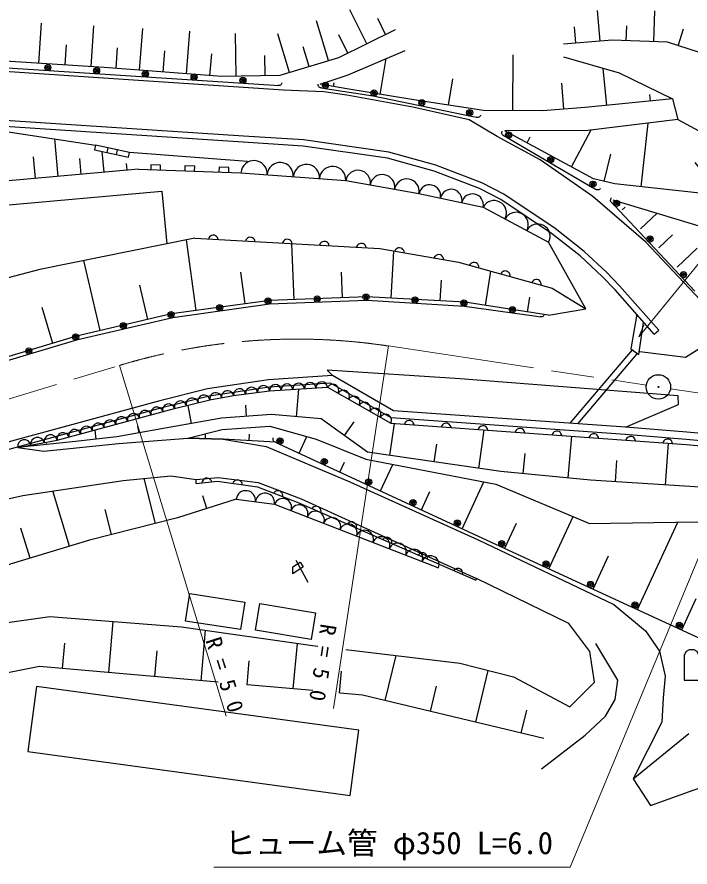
# Model space of a CAD drawing. Units: millimetres, scale not verified. Extents: x 40000 to 680000, y 20000 to 380000.
# Drawn here: x 216727 to 271818, y 272490 to 342036 of the extents above; entities that cross this region are included whole.
import ezdxf
from ezdxf.enums import TextEntityAlignment as Align

# ---------------------------------------------------------------- set-up
doc = ezdxf.new("R2010")
doc.units = ezdxf.units.MM
doc.header["$LTSCALE"] = 1000
doc.linetypes.add('CHAIN', pattern=[18.5, 12, -1.5, 3.5, -1.5])
for name, color, linetype, lineweight in [('M-BGD', 7, 'Continuous', 25), ('M-BMK', 2, 'CHAIN', 13), ('M-BMK-SRVR', 3, 'Continuous', 25), ('M-STR-HTXT', 7, 'Continuous', 13)]:
    doc.layers.add(name, color=color, linetype=linetype, lineweight=lineweight)
doc.styles.add('ＭＳ ゴシック', font='')
doc.styles.get('ＭＳ ゴシック').set_extended_font_data('MS Gothic')

msp = doc.modelspace()

# ---------------------------------------------------------------- linework, layer by layer
at = {"layer": 'M-BGD'}
for p, q in [((245356, 339850), (243983, 342634)), ((264462, 340053), (264248, 342571)), ((268846, 340008), (268944, 342543)), ((218528, 338248), (218734, 341536)), ((242237, 338465), (241256, 341716)), ((246901, 340612), (246266, 341901)), ((222804, 337980), (223012, 341308)), ((226757, 337686), (227025, 341094)), ((230603, 337384), (230878, 340889)), ((262467, 339884), (262353, 341234)), ((266588, 340094), (266635, 341325)), ((270836, 339690), (271272, 341060)), ((234674, 337183), (234601, 340690)), ((239036, 337499), (238085, 340648)), ((243810, 339088), (243073, 340584)), ((220666, 338114), (220769, 339768)), ((224834, 337837), (224966, 339517)), ((240637, 337982), (240154, 339582)), ((228680, 337535), (228816, 339264)), ((232525, 337233), (232665, 339010)), ((237049, 337232), (237014, 338898)), ((257327, 334374), (257339, 338937)), ((210991, 338189), (237786, 336446)), ((246469, 335700), (246948, 338643)), ((265013, 334800), (264711, 337833)), ((242642, 336337), (242695, 336637)), ((252060, 334817), (252391, 336973)), ((261484, 334495), (261327, 336636)), ((237786, 336446), (238086, 336427)), ((241646, 336238), (241942, 336193)), ((241942, 336193), (245880, 335590)), ((245880, 335590), (254036, 333892)), ((268590, 335156), (268535, 335707)), ((254036, 333892), (254330, 333831)), ((267831, 328143), (268392, 333349)), ((214275, 332905), (223166, 331554)), ((262104, 329779), (263740, 332796)), ((220109, 328994), (219834, 332061)), ((256578, 332326), (256838, 332175)), ((256838, 332175), (263834, 328095)), ((258477, 331745), (258746, 332242)), ((223082, 331163), (225853, 330571)), ((218234, 328826), (218076, 330589)), ((221984, 329163), (221867, 330466)), ((223859, 329331), (223707, 331030)), ((225853, 330571), (225937, 330962)), ((264787, 328586), (265324, 330817)), ((225735, 329499), (225684, 330058)), ((226672, 329583), (235056, 329294)), ((235056, 329294), (243636, 328657)), ((243636, 328657), (249634, 327600)), ((214645, 326551), (228594, 327799)), ((228594, 327799), (228982, 323464)), ((249634, 327600), (254889, 326483)), ((263834, 328095), (264093, 327944)), ((254889, 326483), (260244, 323608)), ((265421, 326839), (265627, 326620)), ((265627, 326620), (272224, 319591)), ((266275, 326269), (266499, 326483)), ((267775, 324704), (269119, 325992)), ((269275, 323139), (270395, 324213)), ((231392, 318022), (230609, 323791)), ((239406, 318918), (239228, 323488)), ((263303, 318161), (260244, 323608)), ((247364, 319039), (247578, 322890)), ((270775, 321574), (272393, 323125)), ((223548, 316373), (222196, 322103)), ((235412, 318567), (235061, 321152)), ((243376, 319073), (243294, 321170)), ((255087, 318435), (255527, 321241)), ((227437, 317290), (226777, 320090)), ((251370, 318816), (251465, 320507)), ((260543, 319862), (263303, 318161)), ((229472, 317456), (237407, 318568)), ((237407, 318568), (245374, 318867)), ((245374, 318867), (253360, 318388)), ((258512, 317898), (258702, 319107)), ((219662, 315333), (218784, 318266)), ((253360, 318388), (259266, 317553)), ((260225, 317630), (263303, 318161)), ((221703, 315652), (229472, 317456)), ((259266, 317553), (259563, 317511)), ((268879, 316091), (269253, 316422)), ((183279, 304147), (221703, 315652)), ((262004, 308791), (267109, 314812)), ((262623, 308748), (267490, 314489)), ((237410, 311451), (242149, 311743)), ((239597, 309332), (239795, 311598)), ((242149, 311743), (247324, 308797)), ((232513, 310725), (234455, 311055)), ((234455, 311055), (237410, 311451)), ((229621, 310014), (232513, 310725)), ((231016, 308776), (230751, 310256)), ((235516, 309363), (235450, 310271)), ((220019, 307400), (229621, 310014)), ((243527, 307793), (244335, 308915)), ((223211, 307488), (223125, 308227)), ((226727, 308010), (226627, 308571)), ((247239, 306166), (247620, 308776)), ((254522, 305103), (254981, 308246)), ((216788, 306803), (220019, 307400)), ((232155, 307531), (232169, 307947)), ((235737, 307365), (235767, 307909)), ((239818, 306348), (240446, 307706)), ((261837, 304320), (262158, 307729)), ((219157, 307048), (219147, 307142)), ((237876, 307246), (238148, 307120)), ((238148, 307120), (254841, 299399)), ((250880, 305634), (251090, 307073)), ((269824, 303750), (270045, 307161)), ((258174, 304665), (258331, 306329)), ((243156, 304804), (243529, 305609)), ((246495, 303259), (247500, 305433)), ((265720, 304015), (265831, 305736)), ((228065, 300602), (227135, 304276)), ((253172, 300171), (254941, 303995)), ((221032, 298738), (219653, 303260)), ((232273, 301827), (231942, 302863)), ((234677, 302596), (237811, 302179)), ((249833, 301715), (250527, 303215)), ((237811, 302179), (251229, 296977)), ((224456, 299689), (223933, 301753)), ((260275, 296897), (262242, 301168)), ((256653, 298565), (257606, 300634)), ((267519, 293560), (270810, 300704)), ((217793, 297751), (217039, 300222)), ((254841, 299399), (272953, 291057)), ((263897, 295228), (265144, 297936)), ((239546, 297602), (240546, 295802)), ((261903, 292403), (254344, 296086)), ((271142, 291892), (272322, 294455)), ((224233, 288399), (224604, 292581)), ((231790, 287729), (232156, 291862)), ((220455, 288733), (220639, 290806)), ((239346, 287060), (239676, 290786)), ((228012, 288064), (228198, 290174)), ((235568, 287395), (235742, 289359)), ((246868, 286112), (247752, 289790)), ((243124, 286726), (243283, 288516)), ((254287, 284329), (255307, 288570)), ((240944, 286919), (235562, 287395)), ((250578, 285221), (251072, 287277)), ((257997, 283437), (258452, 285332)), ((267171, 279691), (268589, 277520))]:
    msp.add_line(p, q, dxfattribs=at)
for points in [[(247674, 340993), (243037, 338707), (238236, 337257), (233487, 337158), (223873, 337913), (208907, 338851)], [(272641, 318887), (268215, 323612), (263862, 327345), (259550, 330361), (256025, 332265), (253739, 333629), (249134, 334656), (243719, 335638), (241844, 335911), (238550, 336045), (223805, 337035), (213657, 337726), (209008, 338152), (204346, 338941), (199948, 340114)], [(295352, 329019), (294270, 331866), (285215, 334168), (279449, 336603), (275140, 338322), (269975, 339964), (265459, 340138), (261470, 339800)], [(241556, 336527), (243842, 337313), (248497, 339306)], [(261466, 338765), (266022, 337457), (270378, 335334), (270817, 333638), (263463, 332763), (256663, 332728)], [(269253, 316422), (266047, 320046), (264980, 321159), (263163, 322862), (260776, 324740), (256592, 327538), (254788, 328469), (251023, 329900), (247164, 330987), (240193, 331974), (235281, 332285), (214474, 333645), (210423, 333947), (206520, 334491), (202712, 335235), (198813, 336347), (195086, 337703)], [(268879, 316091), (265686, 319700), (264628, 320803), (262837, 322482), (260482, 324335), (256338, 327107), (254584, 328012), (250866, 329425), (247060, 330496), (240142, 331476), (235249, 331786), (214437, 333147), (210369, 333450), (206438, 333998), (202595, 334749), (198658, 335871), (194915, 337233)], [(238401, 336657), (238399, 336617), (238375, 336558), (238342, 336510), (238289, 336464), (238237, 336437), (238166, 336422), (238086, 336427)], [(241646, 336238), (241567, 336250), (241519, 336268), (241464, 336307), (241429, 336342), (241406, 336386), (241385, 336450), (241383, 336501), (241387, 336531)], [(270378, 335334), (263225, 334622), (259742, 334368), (254911, 334380), (249209, 335254), (243729, 336146), (241556, 336527)], [(254674, 334014), (254666, 333975), (254635, 333920), (254595, 333877), (254536, 333839), (254481, 333820), (254408, 333814), (254330, 333831)], [(270817, 333638), (273914, 331993), (283016, 329816), (292096, 327073), (294867, 326819)], [(256578, 332326), (256509, 332367), (256471, 332401), (256434, 332457), (256415, 332503), (256409, 332552), (256414, 332619), (256430, 332668), (256445, 332694)], [(274357, 327439), (265655, 328377), (263918, 328796), (256663, 332728)], [(235602, 330206), (225937, 330962), (223166, 331554), (223082, 331163)], [(224859, 330783), (224943, 331175), (224160, 331342), (224077, 330951)], [(228469, 329521), (228483, 329921), (227684, 329949), (227670, 329549)], [(231264, 329425), (231278, 329824), (230478, 329852), (230464, 329452)], [(234059, 329328), (234072, 329728), (233273, 329756), (233259, 329356)], [(272223, 330136), (274357, 327439), (272854, 324851), (265525, 327051)], [(226672, 329583), (215421, 328574), (207578, 328978), (206776, 328180), (203805, 328134)], [(264478, 328009), (264458, 327974), (264410, 327933), (264359, 327905), (264291, 327886), (264232, 327886), (264162, 327904), (264093, 327944)], [(265421, 326839), (265367, 326897), (265340, 326941), (265321, 327005), (265315, 327055), (265324, 327104), (265347, 327167), (265377, 327208), (265398, 327229)], [(233203, 323821), (233177, 323919), (233133, 324001), (233058, 324086), (232980, 324138), (232886, 324175), (232759, 324182), (232661, 324156), (232578, 324112), (232494, 324037), (232442, 323960), (232404, 323865)], [(231290, 323927), (218592, 321380), (186206, 312864)], [(231290, 323927), (246431, 323089), (252873, 321971), (260543, 319862)], [(236231, 323654), (236205, 323751), (236161, 323834), (236086, 323918), (236009, 323970), (235915, 324008), (235787, 324015), (235689, 323988), (235607, 323945), (235522, 323869), (235470, 323792), (235433, 323698)], [(239260, 323486), (239233, 323584), (239190, 323666), (239114, 323750), (239037, 323803), (238943, 323840), (238815, 323847), (238717, 323820), (238635, 323777), (238551, 323701), (238498, 323624), (238461, 323530)], [(242288, 323318), (242261, 323416), (242218, 323498), (242142, 323583), (242065, 323635), (241971, 323672), (241843, 323679), (241746, 323653), (241663, 323609), (241579, 323534), (241526, 323457), (241489, 323363)], [(245316, 323151), (245290, 323248), (245246, 323331), (245171, 323415), (245093, 323467), (244999, 323505), (244871, 323512), (244774, 323485), (244691, 323442), (244607, 323366), (244555, 323289), (244517, 323195)], [(248436, 322741), (248420, 322841), (248387, 322928), (248322, 323021), (248251, 323082), (248162, 323130), (248036, 323152), (247936, 323136), (247849, 323103), (247756, 323038), (247695, 322967), (247647, 322878)], [(251656, 322182), (251641, 322282), (251608, 322369), (251543, 322462), (251472, 322523), (251383, 322571), (251257, 322593), (251157, 322578), (251070, 322544), (250977, 322479), (250916, 322408), (250868, 322319)], [(254537, 321514), (254531, 321615), (254506, 321705), (254450, 321803), (254386, 321870), (254302, 321927), (254179, 321961), (254077, 321955), (253988, 321930), (253889, 321874), (253822, 321810), (253765, 321726)], [(257093, 320810), (257088, 320911), (257063, 321001), (257007, 321100), (256943, 321167), (256859, 321223), (256735, 321257), (256634, 321252), (256544, 321227), (256446, 321171), (256378, 321107), (256322, 321023)], [(259650, 320107), (259645, 320208), (259620, 320298), (259564, 320396), (259499, 320464), (259415, 320520), (259292, 320554), (259191, 320549), (259101, 320524), (259002, 320468), (258935, 320403), (258879, 320319)], [(260225, 317630), (253374, 318704), (245361, 319150), (237422, 318840), (229382, 317749), (221603, 315914), (182793, 304289)], [(267701, 314655), (271454, 314204), (276880, 317585), (272641, 318887)], [(259895, 317716), (259890, 317677), (259862, 317620), (259825, 317575), (259768, 317532), (259715, 317510), (259643, 317500), (259563, 317511)], [(267457, 317727), (266984, 314885), (267618, 314430), (268000, 317031)], [(266544, 308470), (270870, 310331), (270841, 311049), (252991, 312419), (242123, 313134), (242541, 312693)], [(274579, 307789), (271560, 308076), (266544, 308470), (247534, 309817), (242541, 312693), (237312, 312346), (232330, 311606), (228430, 310627), (216889, 307497), (209956, 305602), (191196, 300496)], [(274522, 307191), (271513, 307478), (266500, 307871), (247354, 309228), (242399, 312082), (237376, 311749), (232448, 311017), (228582, 310047), (217047, 306919), (210113, 305023), (191465, 299947)], [(284189, 302821), (263668, 304148), (256343, 304837), (245418, 306431), (241636, 309154), (237558, 309510), (233474, 309216), (228559, 308337), (224896, 307683), (221526, 307293), (216788, 306803)], [(247324, 308797), (271496, 307057), (274536, 306796), (280432, 306112), (283432, 305716), (289286, 304638), (292203, 303921), (295978, 302768), (299686, 301383), (301507, 300598), (305108, 298925), (308722, 296932), (315037, 292676)], [(249233, 308660), (249208, 308758), (249166, 308841), (249092, 308927), (249016, 308980), (248922, 309019), (248795, 309028), (248697, 309003), (248613, 308961), (248528, 308887), (248474, 308811), (248435, 308717)], [(252255, 308442), (252230, 308540), (252188, 308623), (252114, 308709), (252037, 308763), (251944, 308801), (251816, 308811), (251718, 308786), (251635, 308743), (251549, 308669), (251496, 308593), (251457, 308500)], [(230713, 307579), (233534, 308291), (237427, 308571), (241229, 307482), (245285, 305862), (255915, 303806), (263592, 300605), (272389, 300725), (278754, 299420), (286665, 296178), (295171, 292692), (300862, 289248), (306717, 284627), (312129, 279869), (317385, 274117)], [(255276, 308225), (255251, 308323), (255209, 308406), (255135, 308491), (255059, 308545), (254965, 308584), (254838, 308593), (254740, 308568), (254656, 308526), (254571, 308452), (254517, 308375), (254479, 308282)], [(258298, 308007), (258273, 308105), (258231, 308188), (258157, 308274), (258080, 308327), (257987, 308366), (257859, 308375), (257761, 308350), (257678, 308308), (257593, 308234), (257539, 308158), (257500, 308064)], [(261320, 307789), (261295, 307887), (261252, 307971), (261178, 308056), (261102, 308110), (261009, 308149), (260881, 308158), (260783, 308133), (260700, 308091), (260614, 308017), (260560, 307940), (260522, 307847)], [(216788, 306803), (218924, 306504), (225039, 307153), (230713, 307579), (233598, 307484), (237137, 306892), (243985, 303991), (254482, 299262), (265583, 293966), (268187, 291818), (269325, 290138), (269774, 288099), (269623, 286334), (269504, 284335), (267171, 279691), (271709, 283403)], [(237876, 307246), (233598, 307484), (230713, 307579)], [(237876, 307246), (237804, 307279), (237762, 307310), (237720, 307362), (237697, 307406), (237686, 307455), (237684, 307522), (237696, 307571), (237709, 307599)], [(264341, 307572), (264316, 307670), (264274, 307753), (264200, 307839), (264124, 307892), (264030, 307931), (263903, 307940), (263804, 307915), (263721, 307873), (263636, 307799), (263582, 307723), (263543, 307629)], [(267363, 307354), (267338, 307452), (267296, 307535), (267222, 307621), (267145, 307675), (267052, 307713), (266924, 307723), (266826, 307698), (266743, 307656), (266657, 307581), (266604, 307505), (266565, 307412)], [(270384, 307137), (270359, 307235), (270317, 307318), (270243, 307403), (270167, 307457), (270073, 307496), (269946, 307505), (269848, 307480), (269764, 307438), (269679, 307364), (269625, 307288), (269586, 307194)], [(211305, 305320), (212313, 301807), (217193, 302896), (225418, 304115), (229322, 304482), (231381, 304199)], [(231389, 303877), (231381, 304199), (233192, 304368), (236465, 303950), (239994, 302612), (254344, 296086), (254290, 295948)], [(231389, 303877), (233147, 304059), (236417, 303584), (239793, 302292), (254290, 295948)], [(232666, 304009), (232624, 304101), (232568, 304176), (232481, 304247), (232396, 304287), (232297, 304309), (232170, 304295), (232078, 304254), (232003, 304198), (231932, 304110), (231892, 304025), (231870, 303927)], [(235178, 303764), (235160, 303864), (235124, 303950), (235057, 304040), (234984, 304099), (234894, 304145), (234767, 304163), (234668, 304145), (234582, 304109), (234491, 304042), (234432, 303969), (234387, 303879)], [(238479, 302795), (238483, 302896), (238467, 302988), (238421, 303091), (238363, 303165), (238285, 303229), (238166, 303275), (238065, 303279), (237973, 303263), (237869, 303217), (237796, 303159), (237732, 303081)], [(234677, 302596), (229869, 301058), (222651, 299232), (216174, 297257), (213498, 296014), (210745, 295191), (206898, 296365)], [(241609, 301497), (241618, 301598), (241607, 301691), (241565, 301796), (241511, 301872), (241436, 301940), (241319, 301991), (241218, 302000), (241126, 301988), (241020, 301947), (240944, 301893), (240876, 301818)], [(244509, 300228), (244518, 300329), (244506, 300422), (244465, 300527), (244411, 300603), (244336, 300671), (244218, 300722), (244118, 300731), (244025, 300719), (243920, 300678), (243844, 300624), (243776, 300549)], [(247408, 298960), (247417, 299060), (247405, 299153), (247364, 299258), (247310, 299334), (247235, 299402), (247118, 299453), (247017, 299463), (246924, 299451), (246819, 299409), (246743, 299355), (246675, 299280)], [(250307, 297691), (250317, 297791), (250305, 297884), (250263, 297989), (250209, 298065), (250134, 298133), (250017, 298185), (249916, 298194), (249824, 298182), (249718, 298141), (249642, 298087), (249574, 298011)], [(203378, 291833), (206898, 296365), (211497, 291863), (219427, 292988), (230202, 292141), (240919, 290608), (241365, 290555)], [(253207, 296422), (253216, 296523), (253204, 296615), (253163, 296720), (253109, 296797), (253034, 296864), (252916, 296916), (252816, 296925), (252723, 296913), (252618, 296872), (252542, 296818), (252474, 296743)], [(243658, 290280), (252967, 289165), (257373, 288045), (261983, 285587), (264008, 287617), (263611, 290126), (261903, 292403)], [(259666, 280515), (263249, 283275), (264893, 284838), (265692, 286185), (265899, 287765), (264105, 290786)], [(272549, 287767), (272549, 289817), (272399, 290117), (272149, 290267), (271749, 290267), (271499, 290117), (271349, 289817), (271349, 287767), (273349, 287767)], [(233207, 287604), (218566, 288901), (207216, 286639), (199135, 283065), (192065, 282179), (183441, 280937)], [(259852, 282991), (245013, 286558), (243180, 286721)], [(268589, 277520), (272166, 278811), (277297, 280606)]]:
    msp.add_lwpolyline(points, dxfattribs=at)
for points in [[(239906, 297442), (240146, 297042), (239306, 296482), (239306, 297042)], [(230882, 294859), (235380, 294156), (235030, 291913), (230532, 292615)], [(236616, 294047), (241166, 293291), (240804, 291108), (236253, 291864)], [(218327, 287262), (217603, 281939), (243994, 278353), (244718, 283675)]]:
    msp.add_lwpolyline(points, close=True, dxfattribs=at)
for centre, radius in [((219252, 337902), 250), ((219252, 337902), 150), ((219252, 337902), 50), ((223244, 337643), 250), ((223244, 337643), 150), ((223244, 337643), 50), ((227236, 337383), 250), ((227236, 337383), 150), ((227236, 337383), 50), ((231228, 337123), 250), ((231228, 337123), 150), ((231228, 337123), 50), ((235220, 336864), 250), ((235220, 336864), 150), ((235220, 336864), 50), ((241980, 336440), 250), ((241980, 336440), 150), ((241980, 336440), 50), ((245948, 335831), 250), ((245948, 335831), 150), ((245948, 335831), 50), ((249865, 335016), 250), ((249865, 335016), 150), ((249865, 335016), 50), ((253782, 334200), 250), ((253782, 334200), 150), ((253782, 334200), 50), ((256964, 332391), 250), ((256964, 332391), 150), ((256964, 332391), 50), ((260420, 330375), 250), ((260420, 330375), 150), ((260420, 330375), 50), ((263877, 328360), 250), ((263877, 328360), 150), ((263877, 328360), 50), ((265809, 326791), 250), ((265809, 326791), 150), ((265809, 326791), 50), ((268546, 323875), 250), ((268546, 323875), 150), ((268546, 323875), 50), ((271284, 320958), 250), ((271284, 320958), 150), ((271284, 320958), 50), ((245298, 319115), 250), ((245298, 319115), 150), ((237278, 318802), 250), ((237278, 318802), 150), ((237278, 318802), 50), ((241300, 318964), 250), ((241300, 318964), 150), ((241300, 318964), 50), ((245298, 319115), 50), ((249315, 318881), 250), ((249315, 318881), 150), ((249315, 318881), 50), ((253308, 318642), 250), ((253308, 318642), 150), ((253308, 318642), 50), ((229335, 317681), 250), ((229335, 317681), 150), ((233317, 318247), 250), ((233317, 318247), 150), ((233317, 318247), 50), ((257289, 318085), 250), ((257289, 318085), 150), ((257289, 318085), 50), ((229335, 317681), 50), ((225438, 316776), 250), ((225438, 316776), 150), ((225438, 316776), 50), ((221528, 315860), 250), ((221528, 315860), 150), ((221528, 315860), 50), ((217696, 314713), 250), ((217696, 314713), 150), ((217696, 314713), 50), ((238253, 307347), 250), ((238253, 307347), 150), ((238253, 307347), 50), ((241884, 305668), 250), ((241884, 305668), 150), ((241884, 305668), 50), ((245514, 303988), 250), ((245514, 303988), 150), ((245514, 303988), 50), ((249145, 302309), 250), ((249145, 302309), 150), ((249145, 302309), 50), ((252775, 300630), 250), ((252775, 300630), 150), ((252775, 300630), 50), ((256406, 298953), 250), ((256406, 298953), 150), ((256406, 298953), 50), ((260040, 297280), 250), ((260040, 297280), 150), ((260040, 297280), 50), ((263673, 295607), 250), ((263673, 295607), 150), ((263673, 295607), 50), ((267306, 293933), 250), ((267306, 293933), 150), ((267306, 293933), 50), ((270939, 292260), 250), ((270939, 292260), 150), ((270939, 292260), 50)]:
    msp.add_circle(centre, radius, dxfattribs=at)
for centre, radius, start, end in [((236129, 329214), 1075, 355.75648, 175.75648), ((238274, 329055), 1075, 355.75648, 175.75648), ((240419, 328896), 1076, 355.75648, 175.75648), ((242563, 328737), 1075, 355.75648, 175.75648), ((244636, 328481), 1015, 350.0019, 170.0019), ((246635, 328128), 1015, 350.0019, 170.0019), ((248634, 327776), 1015, 350.0019, 170.0019), ((250510, 327414), 895, 348.0042, 168.0042), ((252262, 327041), 895, 348.0042, 168.0042), ((254013, 326669), 895, 348.0042, 168.0042), ((255782, 326004), 1013, 331.77087, 151.77087), ((257567, 325046), 1013, 331.77087, 151.77087), ((259352, 324087), 1013, 331.77087, 151.77087), ((234947, 311121), 497, 7.63308, 187.63308), ((235932, 311253), 497, 7.63308, 187.63308), ((236917, 311385), 497, 7.63308, 187.63308), ((237884, 311480), 475, 3.51923, 183.51923), ((238831, 311539), 475, 3.51923, 183.51923), ((239779, 311597), 475, 3.51923, 183.51923), ((240727, 311655), 475, 3.51923, 183.51923), ((241675, 311714), 475, 3.51923, 183.51923), ((242580, 311497), 496, 330.35258, 150.35258), ((232031, 310606), 496, 13.81678, 193.81678), ((232998, 310807), 492, 9.65753, 189.65753), ((233969, 310973), 492, 9.65753, 189.65753), ((243442, 311006), 496, 330.35258, 150.35258), ((244305, 310515), 496, 330.35258, 150.35258), ((229141, 309883), 498, 15.22483, 195.22483), ((230103, 310132), 496, 13.81678, 193.81678), ((231067, 310369), 496, 13.81678, 193.81678), ((245167, 310025), 496, 330.35258, 150.35258), ((226261, 309099), 498, 15.22483, 195.22483), ((227221, 309360), 498, 15.22483, 195.22483), ((228181, 309622), 498, 15.22483, 195.22483), ((246030, 309534), 496, 330.35258, 150.35258), ((246892, 309043), 496, 330.35258, 150.35258), ((223380, 308315), 498, 15.22483, 195.22483), ((224340, 308576), 498, 15.22483, 195.22483), ((225300, 308838), 498, 15.22483, 195.22483), ((221460, 307792), 498, 15.22483, 195.22483), ((222420, 308054), 498, 15.22483, 195.22483), ((217327, 306902), 548, 10.47885, 190.47885), ((218404, 307102), 548, 10.47885, 190.47885), ((219481, 307301), 548, 10.47885, 190.47885), ((220499, 307531), 498, 15.22483, 195.22483), ((235460, 302492), 790, 352.41178, 172.41178), ((237028, 302283), 791, 352.41178, 172.41178), ((238482, 301919), 720, 338.80851, 158.80851), ((239824, 301399), 720, 338.80851, 158.80851), ((241166, 300878), 720, 338.80851, 158.80851), ((242508, 300358), 720, 338.80851, 158.80851), ((243849, 299838), 720, 338.80851, 158.80851), ((245191, 299318), 720, 338.80851, 158.80851), ((246533, 298797), 720, 338.80851, 158.80851), ((247875, 298277), 720, 338.80851, 158.80851), ((249216, 297757), 720, 338.80851, 158.80851), ((250558, 297237), 720, 338.80851, 158.80851)]:
    msp.add_arc(centre, radius, start, end, dxfattribs=at)
at = {"layer": 'M-BMK'}
for p, q in [((247131, 315118), (268243, 311919)), ((173065, 297743), (225131, 313531)), ((270220, 311619), (285187, 309351))]:
    msp.add_line(p, q, dxfattribs=at)
msp.add_arc((239640, 265682), 50000, 81.38281, 106.86914, dxfattribs=at)
at = {"layer": 'M-BMK-SRVR'}
for radius in [1000, 40]:
    msp.add_circle((269231, 311769), radius, dxfattribs=at)
at = {"layer": 'M-STR-HTXT'}
for p, q in [((267636, 315881), (268051, 316833)), ((242636, 285457), (247131, 315118)), ((233836, 284822), (225131, 313531))]:
    msp.add_line(p, q, dxfattribs=at)
for points in [[(267636, 315881), (288470, 341401), (323491, 341401)], [(276190, 306685), (262016, 272490), (232828, 272490)]]:
    msp.add_lwpolyline(points, dxfattribs=at)

# ---------------------------------------------------------------- texts
at = {"layer": 'M-STR-HTXT', "style": 'ＭＳ ゴシック'}
msp.add_text('ヒューム管 φ350 L=6.0', height=1833, dxfattribs=at).set_placement((233735, 272990), align=Align.BOTTOM_LEFT)
at = {"layer": 'M-STR-HTXT', "char_height": 1320, "attachment_point": 7, "style": 'ＭＳ ゴシック'}
for insert, rotation in [((241576, 292450), 261.3), ((232117, 291034), 287.8)]:
    msp.add_mtext('\\T2.02;R=50', dxfattribs=dict(at, insert=insert, rotation=rotation))

doc.saveas('drawing.dxf')
